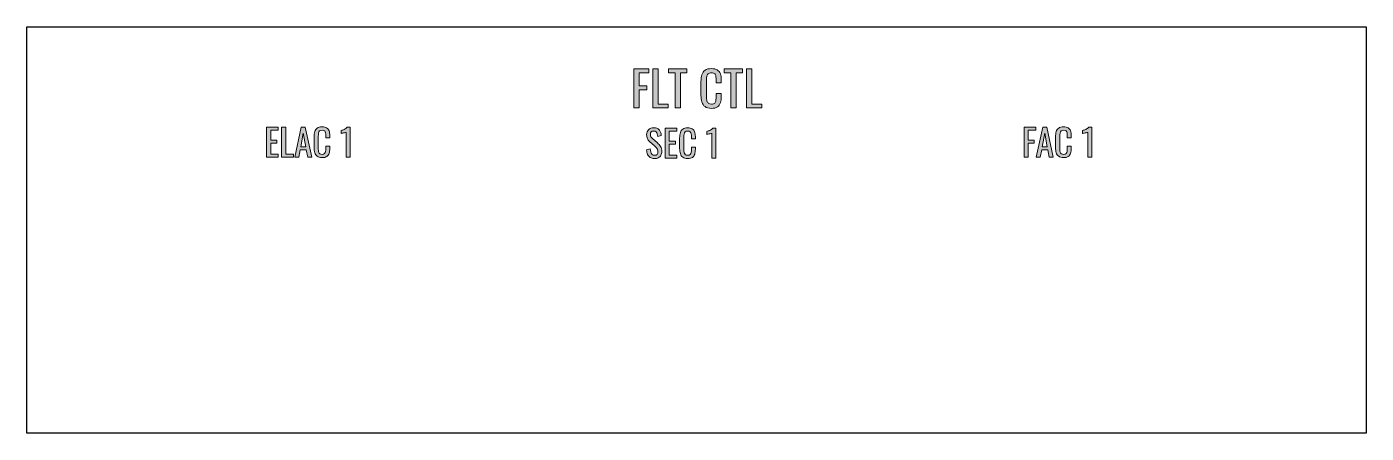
# Model space of a CAD drawing. Header units: inches. Extents: x 0 to 612, y 303 to 489.
import ezdxf

# ---------------------------------------------------------------- set-up
doc = ezdxf.new("R2010")
doc.units = ezdxf.units.IN
doc.header["$MEASUREMENT"] = 0
doc.layers.add('Layer 2', color=7, linetype='Continuous')
doc.layers.add('RIght_SIde_FLT_CTL Holes v2_0', color=7, linetype='Continuous')

# ---------------------------------------------------------------- blocks, each defined once
blk = doc.blocks.new('block 20')
at = {"layer": 'RIght_SIde_FLT_CTL Holes v2_0', "color": 7, "lineweight": 25}
blk.add_lwpolyline([(611.88, 488.82), (611.88, 303.18)], dxfattribs=at)
blk = doc.blocks.new('block 22')
at = {"layer": 'RIght_SIde_FLT_CTL Holes v2_0', "color": 7, "lineweight": 25}
blk.add_lwpolyline([(0.12, 488.82), (611.88, 488.82)], dxfattribs=at)
blk = doc.blocks.new('block 27')
at = {"layer": 'RIght_SIde_FLT_CTL Holes v2_0', "color": 7, "lineweight": 25}
blk.add_lwpolyline([(0.12, 303.18), (0.12, 488.82)], dxfattribs=at)
blk = doc.blocks.new('block 29')
at = {"layer": 'RIght_SIde_FLT_CTL Holes v2_0', "color": 7, "lineweight": 25}
blk.add_lwpolyline([(611.88, 303.18), (0.12, 303.18)], dxfattribs=at)
blk = doc.blocks.new('block 34')
at = {"layer": 'Layer 2'}
h = blk.add_hatch(color=7, dxfattribs=at)
h.dxf.hatch_style = 2
h.paths.add_polyline_path([(277.39, 441.49), (277.39, 459.31), (284.27, 459.31), (284.27, 457.53), (279.87, 457.53), (279.87, 451.59), (283.28, 451.59), (283.28, 449.83), (279.87, 449.83), (279.87, 441.49)])
h = blk.add_hatch(color=7, dxfattribs=at)
h.dxf.hatch_style = 2
h.paths.add_polyline_path([(285.99, 441.49), (285.99, 459.31), (288.47, 459.31), (288.47, 443.27), (293.03, 443.27), (293.03, 441.49)])
h = blk.add_hatch(color=7, dxfattribs=at)
h.dxf.hatch_style = 2
h.paths.add_polyline_path([(296.2, 441.49), (296.2, 457.46), (293.18, 457.46), (293.18, 459.31), (301.61, 459.31), (301.61, 457.46), (298.68, 457.46), (298.68, 441.49)])
h = blk.add_hatch(color=7, dxfattribs=at)
h.dxf.hatch_style = 2
edge = h.paths.add_edge_path()
edge.add_spline(control_points=[(312.83, 441.29), (311.57, 441.29), (310.59, 441.55), (309.89, 442.08), (309.19, 442.61), (308.71, 443.32), (308.44, 444.22), (308.17, 445.11), (308.03, 446.11), (308.03, 447.21), (308.03, 447.21), (308.03, 453.5), (308.03, 453.5), (308.03, 454.7), (308.17, 455.75), (308.44, 456.65), (308.71, 457.54), (309.19, 458.23), (309.89, 458.73), (310.59, 459.22), (311.57, 459.46), (312.83, 459.46), (313.94, 459.46), (314.83, 459.26), (315.48, 458.85), (316.13, 458.44), (316.6, 457.85), (316.89, 457.09), (317.17, 456.32), (317.32, 455.41), (317.32, 454.34), (317.32, 454.34), (317.32, 452.93), (317.32, 452.93), (317.32, 452.93), (314.96, 452.93), (314.96, 452.93), (314.96, 452.93), (314.96, 454.18), (314.96, 454.18), (314.96, 454.84), (314.93, 455.43), (314.86, 455.93), (314.8, 456.44), (314.62, 456.83), (314.32, 457.11), (314.03, 457.39), (313.54, 457.53), (312.85, 457.53), (312.15, 457.53), (311.63, 457.38), (311.31, 457.08), (310.99, 456.77), (310.78, 456.35), (310.68, 455.8), (310.59, 455.25), (310.54, 454.61), (310.54, 453.87), (310.54, 453.87), (310.54, 446.81), (310.54, 446.81), (310.54, 445.92), (310.61, 445.21), (310.76, 444.69), (310.91, 444.17), (311.15, 443.8), (311.49, 443.58), (311.82, 443.36), (312.28, 443.25), (312.85, 443.25), (313.52, 443.25), (314.01, 443.4), (314.3, 443.7), (314.59, 444), (314.78, 444.41), (314.85, 444.94), (314.92, 445.47), (314.96, 446.09), (314.96, 446.79), (314.96, 446.79), (314.96, 448.11), (314.96, 448.11), (314.96, 448.11), (317.32, 448.11), (317.32, 448.11), (317.32, 448.11), (317.32, 446.79), (317.32, 446.79), (317.32, 445.7), (317.18, 444.75), (316.92, 443.92), (316.66, 443.09), (316.2, 442.45), (315.56, 441.98), (314.91, 441.52), (314, 441.29), (312.83, 441.29)], knot_values=[0, 0, 0, 0, 1, 1, 1, 2, 2, 2, 3, 3, 3, 4, 4, 4, 5, 5, 5, 6, 6, 6, 7, 7, 7, 8, 8, 8, 9, 9, 9, 10, 10, 10, 11, 11, 11, 12, 12, 12, 13, 13, 13, 14, 14, 14, 15, 15, 15, 16, 16, 16, 17, 17, 17, 18, 18, 18, 19, 19, 19, 20, 20, 20, 21, 21, 21, 22, 22, 22, 23, 23, 23, 24, 24, 24, 25, 25, 25, 26, 26, 26, 27, 27, 27, 28, 28, 28, 29, 29, 29, 30, 30, 30, 31, 31, 31, 32, 32, 32, 32], degree=3, periodic=0)
h = blk.add_hatch(color=7, dxfattribs=at)
h.dxf.hatch_style = 2
h.paths.add_polyline_path([(321.65, 441.49), (321.65, 457.46), (318.64, 457.46), (318.64, 459.31), (327.06, 459.31), (327.06, 457.46), (324.14, 457.46), (324.14, 441.49)])
h = blk.add_hatch(color=7, dxfattribs=at)
h.dxf.hatch_style = 2
h.paths.add_polyline_path([(328.78, 441.49), (328.78, 459.31), (331.26, 459.31), (331.26, 443.27), (335.82, 443.27), (335.82, 441.49)])
at = {"layer": 'Layer 2', "lineweight": 0}
for points in [[(277.39, 441.49), (277.39, 459.31), (284.27, 459.31), (284.27, 457.53), (279.87, 457.53), (279.87, 451.59), (283.28, 451.59), (283.28, 449.83), (279.87, 449.83), (279.87, 441.49), (277.39, 441.49)], [(285.99, 441.49), (285.99, 459.31), (288.47, 459.31), (288.47, 443.27), (293.03, 443.27), (293.03, 441.49), (285.99, 441.49)], [(296.2, 441.49), (296.2, 457.46), (293.18, 457.46), (293.18, 459.31), (301.61, 459.31), (301.61, 457.46), (298.68, 457.46), (298.68, 441.49), (296.2, 441.49)], [(321.65, 441.49), (321.65, 457.46), (318.64, 457.46), (318.64, 459.31), (327.06, 459.31), (327.06, 457.46), (324.14, 457.46), (324.14, 441.49), (321.65, 441.49)], [(328.78, 441.49), (328.78, 459.31), (331.26, 459.31), (331.26, 443.27), (335.82, 443.27), (335.82, 441.49), (328.78, 441.49)]]:
    blk.add_lwpolyline(points, dxfattribs=at)
blk.add_open_spline([(312.83, 441.29), (311.57, 441.29), (310.59, 441.55), (309.89, 442.08), (309.19, 442.61), (308.71, 443.32), (308.44, 444.22), (308.17, 445.11), (308.03, 446.11), (308.03, 447.21), (308.03, 447.21), (308.03, 453.5), (308.03, 453.5), (308.03, 454.7), (308.17, 455.75), (308.44, 456.65), (308.71, 457.54), (309.19, 458.23), (309.89, 458.73), (310.59, 459.22), (311.57, 459.46), (312.83, 459.46), (313.94, 459.46), (314.83, 459.26), (315.48, 458.85), (316.13, 458.44), (316.6, 457.85), (316.89, 457.09), (317.17, 456.32), (317.32, 455.41), (317.32, 454.34), (317.32, 454.34), (317.32, 452.93), (317.32, 452.93), (317.32, 452.93), (314.96, 452.93), (314.96, 452.93), (314.96, 452.93), (314.96, 454.18), (314.96, 454.18), (314.96, 454.84), (314.93, 455.43), (314.86, 455.93), (314.8, 456.44), (314.62, 456.83), (314.32, 457.11), (314.03, 457.39), (313.54, 457.53), (312.85, 457.53), (312.15, 457.53), (311.63, 457.38), (311.31, 457.08), (310.99, 456.77), (310.78, 456.35), (310.68, 455.8), (310.59, 455.25), (310.54, 454.61), (310.54, 453.87), (310.54, 453.87), (310.54, 446.81), (310.54, 446.81), (310.54, 445.92), (310.61, 445.21), (310.76, 444.69), (310.91, 444.17), (311.15, 443.8), (311.49, 443.58), (311.82, 443.36), (312.28, 443.25), (312.85, 443.25), (313.52, 443.25), (314.01, 443.4), (314.3, 443.7), (314.59, 444), (314.78, 444.41), (314.85, 444.94), (314.92, 445.47), (314.96, 446.09), (314.96, 446.79), (314.96, 446.79), (314.96, 448.11), (314.96, 448.11), (314.96, 448.11), (317.32, 448.11), (317.32, 448.11), (317.32, 448.11), (317.32, 446.79), (317.32, 446.79), (317.32, 445.7), (317.18, 444.75), (316.92, 443.92), (316.66, 443.09), (316.2, 442.45), (315.56, 441.98), (314.91, 441.52), (314, 441.29), (312.83, 441.29)], degree=3, knots=[0, 0, 0, 0, 1, 1, 1, 2, 2, 2, 3, 3, 3, 4, 4, 4, 5, 5, 5, 6, 6, 6, 7, 7, 7, 8, 8, 8, 9, 9, 9, 10, 10, 10, 11, 11, 11, 12, 12, 12, 13, 13, 13, 14, 14, 14, 15, 15, 15, 16, 16, 16, 17, 17, 17, 18, 18, 18, 19, 19, 19, 20, 20, 20, 21, 21, 21, 22, 22, 22, 23, 23, 23, 24, 24, 24, 25, 25, 25, 26, 26, 26, 27, 27, 27, 28, 28, 28, 29, 29, 29, 30, 30, 30, 31, 31, 31, 32, 32, 32, 32], dxfattribs=at)
blk = doc.blocks.new('block 35')
at = {"layer": 'Layer 2'}
h = blk.add_hatch(color=7, dxfattribs=at)
h.dxf.hatch_style = 2
h.paths.add_polyline_path([(109.6, 429.21), (109.6, 442.98), (114.94, 442.98), (114.94, 441.55), (111.53, 441.55), (111.53, 436.99), (114.3, 436.99), (114.3, 435.63), (111.53, 435.63), (111.53, 430.58), (114.98, 430.58), (114.98, 429.21)])
h = blk.add_hatch(color=7, dxfattribs=at)
h.dxf.hatch_style = 2
h.paths.add_polyline_path([(116.52, 429.21), (116.52, 442.98), (118.44, 442.98), (118.44, 430.58), (121.96, 430.58), (121.96, 429.21)])
h = blk.add_hatch(color=7, dxfattribs=at)
h.dxf.hatch_style = 2
h.paths.add_polyline_path([(122.52, 429.21), (125.45, 442.98), (127.3, 442.98), (130.24, 429.21), (128.42, 429.21), (127.79, 432.67), (124.99, 432.67), (124.33, 429.21)])
h.paths.add_polyline_path([(125.24, 434.05), (127.54, 434.05), (126.38, 440.25)])
h = blk.add_hatch(color=7, dxfattribs=at)
h.dxf.hatch_style = 2
edge = h.paths.add_edge_path()
edge.add_spline(control_points=[(135.02, 429.05), (134.04, 429.05), (133.29, 429.26), (132.75, 429.66), (132.21, 430.07), (131.84, 430.62), (131.63, 431.31), (131.42, 432), (131.31, 432.77), (131.31, 433.62), (131.31, 433.62), (131.31, 438.49), (131.31, 438.49), (131.31, 439.42), (131.42, 440.23), (131.63, 440.92), (131.84, 441.61), (132.21, 442.14), (132.75, 442.52), (133.29, 442.9), (134.04, 443.09), (135.02, 443.09), (135.88, 443.09), (136.56, 442.94), (137.07, 442.62), (137.57, 442.3), (137.93, 441.85), (138.16, 441.26), (138.38, 440.67), (138.49, 439.96), (138.49, 439.13), (138.49, 439.13), (138.49, 438.04), (138.49, 438.04), (138.49, 438.04), (136.67, 438.04), (136.67, 438.04), (136.67, 438.04), (136.67, 439.01), (136.67, 439.01), (136.67, 439.52), (136.64, 439.97), (136.59, 440.37), (136.54, 440.76), (136.4, 441.06), (136.18, 441.27), (135.95, 441.49), (135.57, 441.6), (135.04, 441.6), (134.49, 441.6), (134.1, 441.48), (133.85, 441.25), (133.6, 441.02), (133.44, 440.69), (133.36, 440.26), (133.29, 439.84), (133.25, 439.34), (133.25, 438.78), (133.25, 438.78), (133.25, 433.32), (133.25, 433.32), (133.25, 432.63), (133.31, 432.08), (133.42, 431.68), (133.53, 431.28), (133.72, 430.99), (133.98, 430.82), (134.24, 430.65), (134.59, 430.56), (135.04, 430.56), (135.56, 430.56), (135.93, 430.68), (136.16, 430.91), (136.38, 431.15), (136.53, 431.47), (136.58, 431.87), (136.64, 432.28), (136.67, 432.76), (136.67, 433.3), (136.67, 433.3), (136.67, 434.32), (136.67, 434.32), (136.67, 434.32), (138.49, 434.32), (138.49, 434.32), (138.49, 434.32), (138.49, 433.3), (138.49, 433.3), (138.49, 432.46), (138.39, 431.72), (138.18, 431.08), (137.98, 430.44), (137.63, 429.94), (137.13, 429.59), (136.63, 429.23), (135.93, 429.05), (135.02, 429.05)], knot_values=[0, 0, 0, 0, 1, 1, 1, 2, 2, 2, 3, 3, 3, 4, 4, 4, 5, 5, 5, 6, 6, 6, 7, 7, 7, 8, 8, 8, 9, 9, 9, 10, 10, 10, 11, 11, 11, 12, 12, 12, 13, 13, 13, 14, 14, 14, 15, 15, 15, 16, 16, 16, 17, 17, 17, 18, 18, 18, 19, 19, 19, 20, 20, 20, 21, 21, 21, 22, 22, 22, 23, 23, 23, 24, 24, 24, 25, 25, 25, 26, 26, 26, 27, 27, 27, 28, 28, 28, 29, 29, 29, 30, 30, 30, 31, 31, 31, 32, 32, 32, 32], degree=3, periodic=0)
h = blk.add_hatch(color=7, dxfattribs=at)
h.dxf.hatch_style = 2
edge = h.paths.add_edge_path()
edge.add_spline(control_points=[(146.05, 429.21), (146.05, 429.21), (146.05, 440.6), (146.05, 440.6), (146.04, 440.58), (145.91, 440.55), (145.67, 440.49), (145.43, 440.44), (145.15, 440.38), (144.84, 440.32), (144.54, 440.27), (144.27, 440.22), (144.03, 440.17), (143.79, 440.12), (143.67, 440.1), (143.65, 440.1), (143.65, 440.1), (143.65, 441.48), (143.65, 441.48), (143.85, 441.52), (144.07, 441.59), (144.33, 441.67), (144.58, 441.75), (144.84, 441.84), (145.11, 441.96), (145.37, 442.07), (145.63, 442.21), (145.87, 442.38), (146.12, 442.55), (146.32, 442.75), (146.49, 442.98), (146.49, 442.98), (147.87, 442.98), (147.87, 442.98), (147.87, 442.98), (147.87, 429.21), (147.87, 429.21), (147.87, 429.21), (146.05, 429.21), (146.05, 429.21)], knot_values=[0, 0, 0, 0, 1, 1, 1, 2, 2, 2, 3, 3, 3, 4, 4, 4, 5, 5, 5, 6, 6, 6, 7, 7, 7, 8, 8, 8, 9, 9, 9, 10, 10, 10, 11, 11, 11, 12, 12, 12, 13, 13, 13, 13], degree=3, periodic=0)
at = {"layer": 'Layer 2', "lineweight": 0}
for points in [[(109.6, 429.21), (109.6, 442.98), (114.94, 442.98), (114.94, 441.55), (111.53, 441.55), (111.53, 436.99), (114.3, 436.99), (114.3, 435.63), (111.53, 435.63), (111.53, 430.58), (114.98, 430.58), (114.98, 429.21), (109.6, 429.21)], [(116.52, 429.21), (116.52, 442.98), (118.44, 442.98), (118.44, 430.58), (121.96, 430.58), (121.96, 429.21), (116.52, 429.21)], [(122.52, 429.21), (125.45, 442.98), (127.3, 442.98), (130.24, 429.21), (128.42, 429.21), (127.79, 432.67), (124.99, 432.67), (124.33, 429.21), (122.52, 429.21)], [(125.24, 434.05), (127.54, 434.05), (126.38, 440.25), (125.24, 434.05)]]:
    blk.add_lwpolyline(points, dxfattribs=at)
for points, knots in [([(135.02, 429.05), (134.04, 429.05), (133.29, 429.26), (132.75, 429.66), (132.21, 430.07), (131.84, 430.62), (131.63, 431.31), (131.42, 432), (131.31, 432.77), (131.31, 433.62), (131.31, 433.62), (131.31, 438.49), (131.31, 438.49), (131.31, 439.42), (131.42, 440.23), (131.63, 440.92), (131.84, 441.61), (132.21, 442.14), (132.75, 442.52), (133.29, 442.9), (134.04, 443.09), (135.02, 443.09), (135.88, 443.09), (136.56, 442.94), (137.07, 442.62), (137.57, 442.3), (137.93, 441.85), (138.16, 441.26), (138.38, 440.67), (138.49, 439.96), (138.49, 439.13), (138.49, 439.13), (138.49, 438.04), (138.49, 438.04), (138.49, 438.04), (136.67, 438.04), (136.67, 438.04), (136.67, 438.04), (136.67, 439.01), (136.67, 439.01), (136.67, 439.52), (136.64, 439.97), (136.59, 440.37), (136.54, 440.76), (136.4, 441.06), (136.18, 441.27), (135.95, 441.49), (135.57, 441.6), (135.04, 441.6), (134.49, 441.6), (134.1, 441.48), (133.85, 441.25), (133.6, 441.02), (133.44, 440.69), (133.36, 440.26), (133.29, 439.84), (133.25, 439.34), (133.25, 438.78), (133.25, 438.78), (133.25, 433.32), (133.25, 433.32), (133.25, 432.63), (133.31, 432.08), (133.42, 431.68), (133.53, 431.28), (133.72, 430.99), (133.98, 430.82), (134.24, 430.65), (134.59, 430.56), (135.04, 430.56), (135.56, 430.56), (135.93, 430.68), (136.16, 430.91), (136.38, 431.15), (136.53, 431.47), (136.58, 431.87), (136.64, 432.28), (136.67, 432.76), (136.67, 433.3), (136.67, 433.3), (136.67, 434.32), (136.67, 434.32), (136.67, 434.32), (138.49, 434.32), (138.49, 434.32), (138.49, 434.32), (138.49, 433.3), (138.49, 433.3), (138.49, 432.46), (138.39, 431.72), (138.18, 431.08), (137.98, 430.44), (137.63, 429.94), (137.13, 429.59), (136.63, 429.23), (135.93, 429.05), (135.02, 429.05)], [0, 0, 0, 0, 1, 1, 1, 2, 2, 2, 3, 3, 3, 4, 4, 4, 5, 5, 5, 6, 6, 6, 7, 7, 7, 8, 8, 8, 9, 9, 9, 10, 10, 10, 11, 11, 11, 12, 12, 12, 13, 13, 13, 14, 14, 14, 15, 15, 15, 16, 16, 16, 17, 17, 17, 18, 18, 18, 19, 19, 19, 20, 20, 20, 21, 21, 21, 22, 22, 22, 23, 23, 23, 24, 24, 24, 25, 25, 25, 26, 26, 26, 27, 27, 27, 28, 28, 28, 29, 29, 29, 30, 30, 30, 31, 31, 31, 32, 32, 32, 32]), ([(146.05, 429.21), (146.05, 429.21), (146.05, 440.6), (146.05, 440.6), (146.04, 440.58), (145.91, 440.55), (145.67, 440.49), (145.43, 440.44), (145.15, 440.38), (144.84, 440.32), (144.54, 440.27), (144.27, 440.22), (144.03, 440.17), (143.79, 440.12), (143.67, 440.1), (143.65, 440.1), (143.65, 440.1), (143.65, 441.48), (143.65, 441.48), (143.85, 441.52), (144.07, 441.59), (144.33, 441.67), (144.58, 441.75), (144.84, 441.84), (145.11, 441.96), (145.37, 442.07), (145.63, 442.21), (145.87, 442.38), (146.12, 442.55), (146.32, 442.75), (146.49, 442.98), (146.49, 442.98), (147.87, 442.98), (147.87, 442.98), (147.87, 442.98), (147.87, 429.21), (147.87, 429.21), (147.87, 429.21), (146.05, 429.21), (146.05, 429.21)], [0, 0, 0, 0, 1, 1, 1, 2, 2, 2, 3, 3, 3, 4, 4, 4, 5, 5, 5, 6, 6, 6, 7, 7, 7, 8, 8, 8, 9, 9, 9, 10, 10, 10, 11, 11, 11, 12, 12, 12, 13, 13, 13, 13])]:
    blk.add_open_spline(points, degree=3, knots=knots, dxfattribs=at)
blk = doc.blocks.new('block 38')
at = {"layer": 'Layer 2'}
h = blk.add_hatch(color=7, dxfattribs=at)
h.dxf.hatch_style = 2
edge = h.paths.add_edge_path()
edge.add_spline(control_points=[(286.85, 424.05), (286.06, 424.05), (285.4, 424.22), (284.87, 424.56), (284.34, 424.9), (283.94, 425.37), (283.67, 425.97), (283.4, 426.57), (283.24, 427.27), (283.2, 428.06), (283.2, 428.06), (284.9, 428.52), (284.9, 428.52), (284.93, 428.04), (285.01, 427.57), (285.13, 427.11), (285.24, 426.66), (285.44, 426.29), (285.71, 426), (285.98, 425.71), (286.36, 425.56), (286.85, 425.56), (287.35, 425.56), (287.73, 425.7), (287.98, 425.98), (288.24, 426.26), (288.36, 426.66), (288.36, 427.18), (288.36, 427.8), (288.22, 428.3), (287.94, 428.68), (287.66, 429.06), (287.3, 429.45), (286.87, 429.83), (286.87, 429.83), (284.56, 431.87), (284.56, 431.87), (284.1, 432.27), (283.77, 432.7), (283.55, 433.17), (283.34, 433.64), (283.23, 434.22), (283.23, 434.92), (283.23, 435.92), (283.52, 436.71), (284.1, 437.26), (284.68, 437.82), (285.46, 438.09), (286.46, 438.09), (287, 438.09), (287.48, 438.02), (287.9, 437.88), (288.31, 437.74), (288.66, 437.52), (288.93, 437.23), (289.21, 436.93), (289.43, 436.56), (289.6, 436.11), (289.76, 435.67), (289.87, 435.14), (289.93, 434.54), (289.93, 434.54), (288.3, 434.1), (288.3, 434.1), (288.26, 434.55), (288.19, 434.97), (288.09, 435.35), (287.99, 435.73), (287.81, 436.03), (287.56, 436.27), (287.3, 436.5), (286.94, 436.62), (286.46, 436.62), (285.98, 436.62), (285.61, 436.49), (285.35, 436.23), (285.08, 435.98), (284.95, 435.6), (284.95, 435.1), (284.95, 434.68), (285.02, 434.34), (285.16, 434.06), (285.3, 433.79), (285.53, 433.52), (285.85, 433.23), (285.85, 433.23), (288.18, 431.19), (288.18, 431.19), (288.7, 430.74), (289.16, 430.2), (289.55, 429.57), (289.95, 428.94), (290.15, 428.19), (290.15, 427.33), (290.15, 426.65), (290.01, 426.07), (289.72, 425.57), (289.44, 425.08), (289.05, 424.7), (288.56, 424.44), (288.07, 424.18), (287.5, 424.05), (286.85, 424.05)], knot_values=[0, 0, 0, 0, 1, 1, 1, 2, 2, 2, 3, 3, 3, 4, 4, 4, 5, 5, 5, 6, 6, 6, 7, 7, 7, 8, 8, 8, 9, 9, 9, 10, 10, 10, 11, 11, 11, 12, 12, 12, 13, 13, 13, 14, 14, 14, 15, 15, 15, 16, 16, 16, 17, 17, 17, 18, 18, 18, 19, 19, 19, 20, 20, 20, 21, 21, 21, 22, 22, 22, 23, 23, 23, 24, 24, 24, 25, 25, 25, 26, 26, 26, 27, 27, 27, 28, 28, 28, 29, 29, 29, 30, 30, 30, 31, 31, 31, 32, 32, 32, 33, 33, 33, 34, 34, 34, 34], degree=3, periodic=0)
h = blk.add_hatch(color=7, dxfattribs=at)
h.dxf.hatch_style = 2
h.paths.add_polyline_path([(291.65, 424.21), (291.65, 437.98), (296.98, 437.98), (296.98, 436.55), (293.57, 436.55), (293.57, 431.99), (296.34, 431.99), (296.34, 430.63), (293.57, 430.63), (293.57, 425.58), (297.02, 425.58), (297.02, 424.21)])
h = blk.add_hatch(color=7, dxfattribs=at)
h.dxf.hatch_style = 2
edge = h.paths.add_edge_path()
edge.add_spline(control_points=[(302.02, 424.05), (301.04, 424.05), (300.28, 424.26), (299.75, 424.66), (299.21, 425.07), (298.83, 425.62), (298.62, 426.31), (298.41, 427), (298.31, 427.77), (298.31, 428.62), (298.31, 428.62), (298.31, 433.49), (298.31, 433.49), (298.31, 434.42), (298.41, 435.23), (298.62, 435.92), (298.83, 436.61), (299.21, 437.14), (299.75, 437.52), (300.28, 437.9), (301.04, 438.09), (302.02, 438.09), (302.88, 438.09), (303.56, 437.94), (304.06, 437.62), (304.57, 437.3), (304.93, 436.85), (305.15, 436.26), (305.37, 435.67), (305.48, 434.96), (305.48, 434.13), (305.48, 434.13), (305.48, 433.04), (305.48, 433.04), (305.48, 433.04), (303.66, 433.04), (303.66, 433.04), (303.66, 433.04), (303.66, 434.01), (303.66, 434.01), (303.66, 434.52), (303.64, 434.97), (303.59, 435.37), (303.54, 435.76), (303.4, 436.06), (303.17, 436.27), (302.94, 436.49), (302.56, 436.6), (302.03, 436.6), (301.49, 436.6), (301.09, 436.48), (300.84, 436.25), (300.59, 436.02), (300.43, 435.69), (300.36, 435.26), (300.28, 434.84), (300.25, 434.34), (300.25, 433.78), (300.25, 433.78), (300.25, 428.32), (300.25, 428.32), (300.25, 427.63), (300.3, 427.08), (300.42, 426.68), (300.53, 426.28), (300.72, 425.99), (300.98, 425.82), (301.24, 425.65), (301.59, 425.56), (302.03, 425.56), (302.55, 425.56), (302.93, 425.68), (303.15, 425.91), (303.38, 426.15), (303.52, 426.47), (303.58, 426.87), (303.64, 427.28), (303.66, 427.76), (303.66, 428.3), (303.66, 428.3), (303.66, 429.32), (303.66, 429.32), (303.66, 429.32), (305.48, 429.32), (305.48, 429.32), (305.48, 429.32), (305.48, 428.3), (305.48, 428.3), (305.48, 427.46), (305.38, 426.72), (305.18, 426.08), (304.97, 425.44), (304.62, 424.94), (304.12, 424.59), (303.62, 424.23), (302.92, 424.05), (302.02, 424.05)], knot_values=[0, 0, 0, 0, 1, 1, 1, 2, 2, 2, 3, 3, 3, 4, 4, 4, 5, 5, 5, 6, 6, 6, 7, 7, 7, 8, 8, 8, 9, 9, 9, 10, 10, 10, 11, 11, 11, 12, 12, 12, 13, 13, 13, 14, 14, 14, 15, 15, 15, 16, 16, 16, 17, 17, 17, 18, 18, 18, 19, 19, 19, 20, 20, 20, 21, 21, 21, 22, 22, 22, 23, 23, 23, 24, 24, 24, 25, 25, 25, 26, 26, 26, 27, 27, 27, 28, 28, 28, 29, 29, 29, 30, 30, 30, 31, 31, 31, 32, 32, 32, 32], degree=3, periodic=0)
h = blk.add_hatch(color=7, dxfattribs=at)
h.dxf.hatch_style = 2
edge = h.paths.add_edge_path()
edge.add_spline(control_points=[(313.05, 424.21), (313.05, 424.21), (313.05, 435.6), (313.05, 435.6), (313.04, 435.58), (312.91, 435.55), (312.67, 435.49), (312.42, 435.44), (312.15, 435.38), (311.84, 435.32), (311.53, 435.27), (311.26, 435.22), (311.02, 435.17), (310.79, 435.12), (310.66, 435.1), (310.65, 435.1), (310.65, 435.1), (310.65, 436.48), (310.65, 436.48), (310.84, 436.52), (311.07, 436.59), (311.32, 436.67), (311.58, 436.75), (311.84, 436.84), (312.1, 436.96), (312.37, 437.07), (312.62, 437.21), (312.87, 437.38), (313.11, 437.55), (313.32, 437.75), (313.49, 437.98), (313.49, 437.98), (314.87, 437.98), (314.87, 437.98), (314.87, 437.98), (314.87, 424.21), (314.87, 424.21), (314.87, 424.21), (313.05, 424.21), (313.05, 424.21)], knot_values=[0, 0, 0, 0, 1, 1, 1, 2, 2, 2, 3, 3, 3, 4, 4, 4, 5, 5, 5, 6, 6, 6, 7, 7, 7, 8, 8, 8, 9, 9, 9, 10, 10, 10, 11, 11, 11, 12, 12, 12, 13, 13, 13, 13], degree=3, periodic=0)
at = {"layer": 'Layer 2', "lineweight": 0}
blk.add_lwpolyline([(291.65, 424.21), (291.65, 437.98), (296.98, 437.98), (296.98, 436.55), (293.57, 436.55), (293.57, 431.99), (296.34, 431.99), (296.34, 430.63), (293.57, 430.63), (293.57, 425.58), (297.02, 425.58), (297.02, 424.21), (291.65, 424.21)], dxfattribs=at)
for points, knots in [([(286.85, 424.05), (286.06, 424.05), (285.4, 424.22), (284.87, 424.56), (284.34, 424.9), (283.94, 425.37), (283.67, 425.97), (283.4, 426.57), (283.24, 427.27), (283.2, 428.06), (283.2, 428.06), (284.9, 428.52), (284.9, 428.52), (284.93, 428.04), (285.01, 427.57), (285.13, 427.11), (285.24, 426.66), (285.44, 426.29), (285.71, 426), (285.98, 425.71), (286.36, 425.56), (286.85, 425.56), (287.35, 425.56), (287.73, 425.7), (287.98, 425.98), (288.24, 426.26), (288.36, 426.66), (288.36, 427.18), (288.36, 427.8), (288.22, 428.3), (287.94, 428.68), (287.66, 429.06), (287.3, 429.45), (286.87, 429.83), (286.87, 429.83), (284.56, 431.87), (284.56, 431.87), (284.1, 432.27), (283.77, 432.7), (283.55, 433.17), (283.34, 433.64), (283.23, 434.22), (283.23, 434.92), (283.23, 435.92), (283.52, 436.71), (284.1, 437.26), (284.68, 437.82), (285.46, 438.09), (286.46, 438.09), (287, 438.09), (287.48, 438.02), (287.9, 437.88), (288.31, 437.74), (288.66, 437.52), (288.93, 437.23), (289.21, 436.93), (289.43, 436.56), (289.6, 436.11), (289.76, 435.67), (289.87, 435.14), (289.93, 434.54), (289.93, 434.54), (288.3, 434.1), (288.3, 434.1), (288.26, 434.55), (288.19, 434.97), (288.09, 435.35), (287.99, 435.73), (287.81, 436.03), (287.56, 436.27), (287.3, 436.5), (286.94, 436.62), (286.46, 436.62), (285.98, 436.62), (285.61, 436.49), (285.35, 436.23), (285.08, 435.98), (284.95, 435.6), (284.95, 435.1), (284.95, 434.68), (285.02, 434.34), (285.16, 434.06), (285.3, 433.79), (285.53, 433.52), (285.85, 433.23), (285.85, 433.23), (288.18, 431.19), (288.18, 431.19), (288.7, 430.74), (289.16, 430.2), (289.55, 429.57), (289.95, 428.94), (290.15, 428.19), (290.15, 427.33), (290.15, 426.65), (290.01, 426.07), (289.72, 425.57), (289.44, 425.08), (289.05, 424.7), (288.56, 424.44), (288.07, 424.18), (287.5, 424.05), (286.85, 424.05)], [0, 0, 0, 0, 1, 1, 1, 2, 2, 2, 3, 3, 3, 4, 4, 4, 5, 5, 5, 6, 6, 6, 7, 7, 7, 8, 8, 8, 9, 9, 9, 10, 10, 10, 11, 11, 11, 12, 12, 12, 13, 13, 13, 14, 14, 14, 15, 15, 15, 16, 16, 16, 17, 17, 17, 18, 18, 18, 19, 19, 19, 20, 20, 20, 21, 21, 21, 22, 22, 22, 23, 23, 23, 24, 24, 24, 25, 25, 25, 26, 26, 26, 27, 27, 27, 28, 28, 28, 29, 29, 29, 30, 30, 30, 31, 31, 31, 32, 32, 32, 33, 33, 33, 34, 34, 34, 34]), ([(302.02, 424.05), (301.04, 424.05), (300.28, 424.26), (299.75, 424.66), (299.21, 425.07), (298.83, 425.62), (298.62, 426.31), (298.41, 427), (298.31, 427.77), (298.31, 428.62), (298.31, 428.62), (298.31, 433.49), (298.31, 433.49), (298.31, 434.42), (298.41, 435.23), (298.62, 435.92), (298.83, 436.61), (299.21, 437.14), (299.75, 437.52), (300.28, 437.9), (301.04, 438.09), (302.02, 438.09), (302.88, 438.09), (303.56, 437.94), (304.06, 437.62), (304.57, 437.3), (304.93, 436.85), (305.15, 436.26), (305.37, 435.67), (305.48, 434.96), (305.48, 434.13), (305.48, 434.13), (305.48, 433.04), (305.48, 433.04), (305.48, 433.04), (303.66, 433.04), (303.66, 433.04), (303.66, 433.04), (303.66, 434.01), (303.66, 434.01), (303.66, 434.52), (303.64, 434.97), (303.59, 435.37), (303.54, 435.76), (303.4, 436.06), (303.17, 436.27), (302.94, 436.49), (302.56, 436.6), (302.03, 436.6), (301.49, 436.6), (301.09, 436.48), (300.84, 436.25), (300.59, 436.02), (300.43, 435.69), (300.36, 435.26), (300.28, 434.84), (300.25, 434.34), (300.25, 433.78), (300.25, 433.78), (300.25, 428.32), (300.25, 428.32), (300.25, 427.63), (300.3, 427.08), (300.42, 426.68), (300.53, 426.28), (300.72, 425.99), (300.98, 425.82), (301.24, 425.65), (301.59, 425.56), (302.03, 425.56), (302.55, 425.56), (302.93, 425.68), (303.15, 425.91), (303.38, 426.15), (303.52, 426.47), (303.58, 426.87), (303.64, 427.28), (303.66, 427.76), (303.66, 428.3), (303.66, 428.3), (303.66, 429.32), (303.66, 429.32), (303.66, 429.32), (305.48, 429.32), (305.48, 429.32), (305.48, 429.32), (305.48, 428.3), (305.48, 428.3), (305.48, 427.46), (305.38, 426.72), (305.18, 426.08), (304.97, 425.44), (304.62, 424.94), (304.12, 424.59), (303.62, 424.23), (302.92, 424.05), (302.02, 424.05)], [0, 0, 0, 0, 1, 1, 1, 2, 2, 2, 3, 3, 3, 4, 4, 4, 5, 5, 5, 6, 6, 6, 7, 7, 7, 8, 8, 8, 9, 9, 9, 10, 10, 10, 11, 11, 11, 12, 12, 12, 13, 13, 13, 14, 14, 14, 15, 15, 15, 16, 16, 16, 17, 17, 17, 18, 18, 18, 19, 19, 19, 20, 20, 20, 21, 21, 21, 22, 22, 22, 23, 23, 23, 24, 24, 24, 25, 25, 25, 26, 26, 26, 27, 27, 27, 28, 28, 28, 29, 29, 29, 30, 30, 30, 31, 31, 31, 32, 32, 32, 32]), ([(313.05, 424.21), (313.05, 424.21), (313.05, 435.6), (313.05, 435.6), (313.04, 435.58), (312.91, 435.55), (312.67, 435.49), (312.42, 435.44), (312.15, 435.38), (311.84, 435.32), (311.53, 435.27), (311.26, 435.22), (311.02, 435.17), (310.79, 435.12), (310.66, 435.1), (310.65, 435.1), (310.65, 435.1), (310.65, 436.48), (310.65, 436.48), (310.84, 436.52), (311.07, 436.59), (311.32, 436.67), (311.58, 436.75), (311.84, 436.84), (312.1, 436.96), (312.37, 437.07), (312.62, 437.21), (312.87, 437.38), (313.11, 437.55), (313.32, 437.75), (313.49, 437.98), (313.49, 437.98), (314.87, 437.98), (314.87, 437.98), (314.87, 437.98), (314.87, 424.21), (314.87, 424.21), (314.87, 424.21), (313.05, 424.21), (313.05, 424.21)], [0, 0, 0, 0, 1, 1, 1, 2, 2, 2, 3, 3, 3, 4, 4, 4, 5, 5, 5, 6, 6, 6, 7, 7, 7, 8, 8, 8, 9, 9, 9, 10, 10, 10, 11, 11, 11, 12, 12, 12, 13, 13, 13, 13])]:
    blk.add_open_spline(points, degree=3, knots=knots, dxfattribs=at)
blk = doc.blocks.new('block 41')
at = {"layer": 'Layer 2'}
h = blk.add_hatch(color=7, dxfattribs=at)
h.dxf.hatch_style = 2
h.paths.add_polyline_path([(455.6, 429.21), (455.6, 442.98), (460.92, 442.98), (460.92, 441.6), (457.53, 441.6), (457.53, 437.01), (460.16, 437.01), (460.16, 435.65), (457.53, 435.65), (457.53, 429.21)])
h = blk.add_hatch(color=7, dxfattribs=at)
h.dxf.hatch_style = 2
h.paths.add_polyline_path([(461.2, 429.21), (464.12, 442.98), (465.97, 442.98), (468.92, 429.21), (467.1, 429.21), (466.47, 432.67), (463.66, 432.67), (463, 429.21)])
h.paths.add_polyline_path([(463.92, 434.05), (466.21, 434.05), (465.06, 440.25)])
h = blk.add_hatch(color=7, dxfattribs=at)
h.dxf.hatch_style = 2
edge = h.paths.add_edge_path()
edge.add_spline(control_points=[(473.69, 429.05), (472.72, 429.05), (471.96, 429.26), (471.42, 429.66), (470.88, 430.07), (470.51, 430.62), (470.3, 431.31), (470.09, 432), (469.99, 432.77), (469.99, 433.62), (469.99, 433.62), (469.99, 438.49), (469.99, 438.49), (469.99, 439.42), (470.09, 440.23), (470.3, 440.92), (470.51, 441.61), (470.88, 442.14), (471.42, 442.52), (471.96, 442.9), (472.72, 443.09), (473.69, 443.09), (474.55, 443.09), (475.24, 442.94), (475.74, 442.62), (476.24, 442.3), (476.61, 441.85), (476.83, 441.26), (477.05, 440.67), (477.16, 439.96), (477.16, 439.13), (477.16, 439.13), (477.16, 438.04), (477.16, 438.04), (477.16, 438.04), (475.34, 438.04), (475.34, 438.04), (475.34, 438.04), (475.34, 439.01), (475.34, 439.01), (475.34, 439.52), (475.32, 439.97), (475.26, 440.37), (475.21, 440.76), (475.07, 441.06), (474.85, 441.27), (474.62, 441.49), (474.24, 441.6), (473.71, 441.6), (473.17, 441.6), (472.77, 441.48), (472.52, 441.25), (472.27, 441.02), (472.11, 440.69), (472.03, 440.26), (471.96, 439.84), (471.92, 439.34), (471.92, 438.78), (471.92, 438.78), (471.92, 433.32), (471.92, 433.32), (471.92, 432.63), (471.98, 432.08), (472.09, 431.68), (472.21, 431.28), (472.39, 430.99), (472.65, 430.82), (472.92, 430.65), (473.27, 430.56), (473.71, 430.56), (474.23, 430.56), (474.6, 430.68), (474.83, 430.91), (475.06, 431.15), (475.2, 431.47), (475.26, 431.87), (475.31, 432.28), (475.34, 432.76), (475.34, 433.3), (475.34, 433.3), (475.34, 434.32), (475.34, 434.32), (475.34, 434.32), (477.16, 434.32), (477.16, 434.32), (477.16, 434.32), (477.16, 433.3), (477.16, 433.3), (477.16, 432.46), (477.06, 431.72), (476.85, 431.08), (476.65, 430.44), (476.3, 429.94), (475.8, 429.59), (475.3, 429.23), (474.6, 429.05), (473.69, 429.05)], knot_values=[0, 0, 0, 0, 1, 1, 1, 2, 2, 2, 3, 3, 3, 4, 4, 4, 5, 5, 5, 6, 6, 6, 7, 7, 7, 8, 8, 8, 9, 9, 9, 10, 10, 10, 11, 11, 11, 12, 12, 12, 13, 13, 13, 14, 14, 14, 15, 15, 15, 16, 16, 16, 17, 17, 17, 18, 18, 18, 19, 19, 19, 20, 20, 20, 21, 21, 21, 22, 22, 22, 23, 23, 23, 24, 24, 24, 25, 25, 25, 26, 26, 26, 27, 27, 27, 28, 28, 28, 29, 29, 29, 30, 30, 30, 31, 31, 31, 32, 32, 32, 32], degree=3, periodic=0)
h = blk.add_hatch(color=7, dxfattribs=at)
h.dxf.hatch_style = 2
edge = h.paths.add_edge_path()
edge.add_spline(control_points=[(484.72, 429.21), (484.72, 429.21), (484.72, 440.6), (484.72, 440.6), (484.71, 440.58), (484.58, 440.55), (484.34, 440.49), (484.1, 440.44), (483.82, 440.38), (483.52, 440.32), (483.21, 440.27), (482.94, 440.22), (482.7, 440.17), (482.46, 440.12), (482.34, 440.1), (482.33, 440.1), (482.33, 440.1), (482.33, 441.48), (482.33, 441.48), (482.52, 441.52), (482.74, 441.59), (483, 441.67), (483.25, 441.75), (483.51, 441.84), (483.78, 441.96), (484.05, 442.07), (484.3, 442.21), (484.55, 442.38), (484.79, 442.55), (485, 442.75), (485.17, 442.98), (485.17, 442.98), (486.54, 442.98), (486.54, 442.98), (486.54, 442.98), (486.54, 429.21), (486.54, 429.21), (486.54, 429.21), (484.72, 429.21), (484.72, 429.21)], knot_values=[0, 0, 0, 0, 1, 1, 1, 2, 2, 2, 3, 3, 3, 4, 4, 4, 5, 5, 5, 6, 6, 6, 7, 7, 7, 8, 8, 8, 9, 9, 9, 10, 10, 10, 11, 11, 11, 12, 12, 12, 13, 13, 13, 13], degree=3, periodic=0)
at = {"layer": 'Layer 2', "lineweight": 0}
for points in [[(455.6, 429.21), (455.6, 442.98), (460.92, 442.98), (460.92, 441.6), (457.53, 441.6), (457.53, 437.01), (460.16, 437.01), (460.16, 435.65), (457.53, 435.65), (457.53, 429.21), (455.6, 429.21)], [(461.2, 429.21), (464.12, 442.98), (465.97, 442.98), (468.92, 429.21), (467.1, 429.21), (466.47, 432.67), (463.66, 432.67), (463, 429.21), (461.2, 429.21)], [(463.92, 434.05), (466.21, 434.05), (465.06, 440.25), (463.92, 434.05)]]:
    blk.add_lwpolyline(points, dxfattribs=at)
for points, knots in [([(473.69, 429.05), (472.72, 429.05), (471.96, 429.26), (471.42, 429.66), (470.88, 430.07), (470.51, 430.62), (470.3, 431.31), (470.09, 432), (469.99, 432.77), (469.99, 433.62), (469.99, 433.62), (469.99, 438.49), (469.99, 438.49), (469.99, 439.42), (470.09, 440.23), (470.3, 440.92), (470.51, 441.61), (470.88, 442.14), (471.42, 442.52), (471.96, 442.9), (472.72, 443.09), (473.69, 443.09), (474.55, 443.09), (475.24, 442.94), (475.74, 442.62), (476.24, 442.3), (476.61, 441.85), (476.83, 441.26), (477.05, 440.67), (477.16, 439.96), (477.16, 439.13), (477.16, 439.13), (477.16, 438.04), (477.16, 438.04), (477.16, 438.04), (475.34, 438.04), (475.34, 438.04), (475.34, 438.04), (475.34, 439.01), (475.34, 439.01), (475.34, 439.52), (475.32, 439.97), (475.26, 440.37), (475.21, 440.76), (475.07, 441.06), (474.85, 441.27), (474.62, 441.49), (474.24, 441.6), (473.71, 441.6), (473.17, 441.6), (472.77, 441.48), (472.52, 441.25), (472.27, 441.02), (472.11, 440.69), (472.03, 440.26), (471.96, 439.84), (471.92, 439.34), (471.92, 438.78), (471.92, 438.78), (471.92, 433.32), (471.92, 433.32), (471.92, 432.63), (471.98, 432.08), (472.09, 431.68), (472.21, 431.28), (472.39, 430.99), (472.65, 430.82), (472.92, 430.65), (473.27, 430.56), (473.71, 430.56), (474.23, 430.56), (474.6, 430.68), (474.83, 430.91), (475.06, 431.15), (475.2, 431.47), (475.26, 431.87), (475.31, 432.28), (475.34, 432.76), (475.34, 433.3), (475.34, 433.3), (475.34, 434.32), (475.34, 434.32), (475.34, 434.32), (477.16, 434.32), (477.16, 434.32), (477.16, 434.32), (477.16, 433.3), (477.16, 433.3), (477.16, 432.46), (477.06, 431.72), (476.85, 431.08), (476.65, 430.44), (476.3, 429.94), (475.8, 429.59), (475.3, 429.23), (474.6, 429.05), (473.69, 429.05)], [0, 0, 0, 0, 1, 1, 1, 2, 2, 2, 3, 3, 3, 4, 4, 4, 5, 5, 5, 6, 6, 6, 7, 7, 7, 8, 8, 8, 9, 9, 9, 10, 10, 10, 11, 11, 11, 12, 12, 12, 13, 13, 13, 14, 14, 14, 15, 15, 15, 16, 16, 16, 17, 17, 17, 18, 18, 18, 19, 19, 19, 20, 20, 20, 21, 21, 21, 22, 22, 22, 23, 23, 23, 24, 24, 24, 25, 25, 25, 26, 26, 26, 27, 27, 27, 28, 28, 28, 29, 29, 29, 30, 30, 30, 31, 31, 31, 32, 32, 32, 32]), ([(484.72, 429.21), (484.72, 429.21), (484.72, 440.6), (484.72, 440.6), (484.71, 440.58), (484.58, 440.55), (484.34, 440.49), (484.1, 440.44), (483.82, 440.38), (483.52, 440.32), (483.21, 440.27), (482.94, 440.22), (482.7, 440.17), (482.46, 440.12), (482.34, 440.1), (482.33, 440.1), (482.33, 440.1), (482.33, 441.48), (482.33, 441.48), (482.52, 441.52), (482.74, 441.59), (483, 441.67), (483.25, 441.75), (483.51, 441.84), (483.78, 441.96), (484.05, 442.07), (484.3, 442.21), (484.55, 442.38), (484.79, 442.55), (485, 442.75), (485.17, 442.98), (485.17, 442.98), (486.54, 442.98), (486.54, 442.98), (486.54, 442.98), (486.54, 429.21), (486.54, 429.21), (486.54, 429.21), (484.72, 429.21), (484.72, 429.21)], [0, 0, 0, 0, 1, 1, 1, 2, 2, 2, 3, 3, 3, 4, 4, 4, 5, 5, 5, 6, 6, 6, 7, 7, 7, 8, 8, 8, 9, 9, 9, 10, 10, 10, 11, 11, 11, 12, 12, 12, 13, 13, 13, 13])]:
    blk.add_open_spline(points, degree=3, knots=knots, dxfattribs=at)

msp = doc.modelspace()

# ---------------------------------------------------------------- block references
at = {"layer": 'Layer 2'}
for name, p in [('block 34', (0, 10.26)), ('block 35', (0, 0)), ('block 38', (0, 4.56)), ('block 41', (0, 0))]:
    msp.add_blockref(name, p, dxfattribs=at)
at = {"layer": 'RIght_SIde_FLT_CTL Holes v2_0'}
for name in ['block 22', 'block 27', 'block 20', 'block 29']:
    msp.add_blockref(name, (0, 0), dxfattribs=at)

doc.saveas('drawing.dxf')
